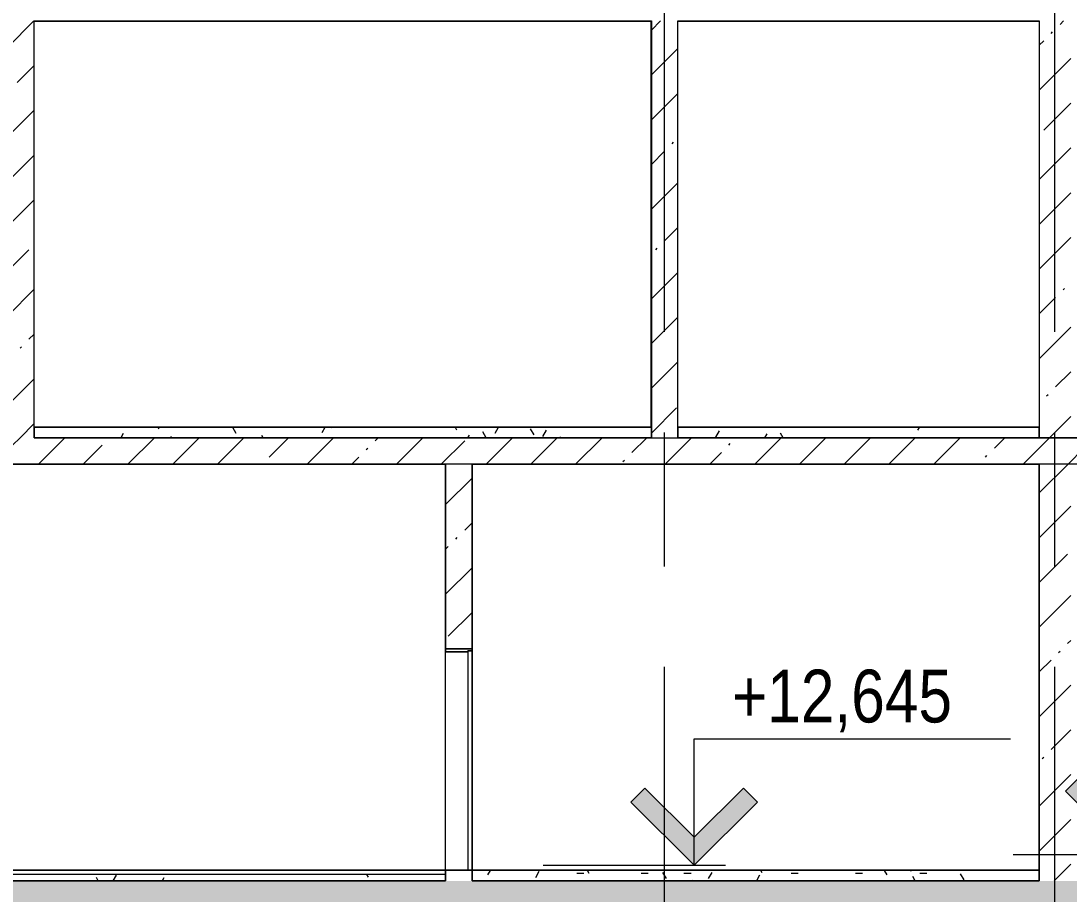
# Model space of a CAD drawing. Header units: millimetres. Extents: x -39507 to 33074, y -24219 to 30962.
# Drawn here: x -3683 to 6250, y 12375 to 20650 of the extents above; entities that cross this region are included whole.
import ezdxf

# ---------------------------------------------------------------- set-up
doc = ezdxf.new("R2010")
doc.units = ezdxf.units.MM
doc.linetypes.add('Осевые', pattern=[6350, 1270, -952.5, 3175, -952.5])
for name, color, linetype, lineweight in [('Высотные отметки', 7, 'Continuous', 9), ('Двери', 7, 'Continuous', 9), ('Каркас_Импост', 7, 'Continuous', 9), ('Общие ребра', 7, 'Continuous', 9), ('Основа _2_-1', 7, 'Continuous', 9), ('Отделка 1 _4_-1', 7, 'Continuous', 9), ('Панель', 7, 'Continuous', 9), ('Перекрытия', 7, 'Continuous', 9), ('Стены', 7, 'Continuous', 9), ('Структура _1_', 7, 'Continuous', 18), ('Штриховка разреза-2', 7, 'Continuous', 9)]:
    doc.layers.add(name, color=color, linetype=linetype, lineweight=lineweight)
doc.layers.add('Оси-3', color=7, linetype='Осевые', lineweight=9, true_color=0xaaaaaa)
doc.styles.add('Arial Narrow', font='ARIALN.TTF', dxfattribs={"height": 500})
pattern_1 = [(45, (-2885.9, 6475), (-424.264, 424.264), [600, -100, 20, -100]), (45, (-2885.9, 6899), (-424.264, 424.264), [])]
pattern_2 = [(0, (-2885.9, 6475), (812.8, 203.2), [67.056, -542.544, 67.056, -542.544, -3251.2]), (0, (-2885.9, 6475), (812.8, 203.2), [-1219.2, 67.056, -1152.144, 67.056, -542.544, -1422.4]), (0, (-2885.9, 6475), (812.8, 203.2), [-3048, 67.056, -339.344, 67.056, -948.944]), (120, (-2581.1, 6576.6), (-582.3764, 602.3054), [67.056, -542.544, 67.056, -3793.744]), (120, (-2581.1, 6576.6), (-582.3764, 602.3054), [-676.656, -542.544, 67.056, -1152.144, -2032]), (120, (-2581.1, 6576.6), (-582.3764, 602.3054), [-2438.4, 67.056, -542.544, 67.056, -1355.344]), (120, (-2581.1, 6576.6), (-582.3764, 602.3054), [-3115.056, -339.344, 67.056, -948.944]), (240, (-2479.5, 6983), (-230.4236, -805.5054), [67.056, -542.544, 67.056, -542.544, -3251.2]), (240, (-2479.5, 6983), (-230.4236, -805.5054), [-1219.2, 67.056, -1152.144, 67.056, -542.544, -1422.4]), (240, (-2479.5, 6983), (-230.4236, -805.5054), [-3048, 67.056, -339.344, 67.056, -948.944])]

# ---------------------------------------------------------------- blocks, each defined once
blk = doc.blocks.new('Дверь - Однопольная - ДВ14_21х9-6804476-Разрез 2-2')
at = {"layer": 'Каркас_Импост'}
for p, q in [((342.1, 14700), (342.1, 14670)), ((592.1, 14700), (342.1, 14700)), ((342.1, 14670), (552.1, 14670)), ((342.1, 12600), (342.1, 14670)), ((552.1, 14670), (342.1, 14670)), ((552.1, 14670), (552.1, 14680)), ((552.1, 14680), (592.1, 14680)), ((592.1, 14680), (552.1, 14680)), ((552.1, 14680), (552.1, 12600)), ((552.1, 14670), (552.1, 12600)), ((592.1, 14680), (592.1, 14700)), ((592.1, 14680), (592.1, 12600)), ((552.1, 12600), (342.1, 12600)), ((592.1, 12600), (552.1, 12600))]:
    blk.add_line(p, q, dxfattribs=at)
at = {"layer": 'Панель'}
for p, q in [((552.1, 14679), (552.1, 12600)), ((592.1, 14679), (552.1, 14679)), ((592.1, 12600), (592.1, 14679)), ((552.1, 12600), (592.1, 12600))]:
    blk.add_line(p, q, dxfattribs=at)
blk = doc.blocks.new('Высотные отметки - Высотная отметка - Стрелка-4455449-Разрез 2-2')
at = {"layer": 'Высотные отметки'}
blk.add_hatch(color=256, dxfattribs=at).paths.add_polyline_path([(-36565.6, -5267.2), (-36098.4, -5734.3), (-35631.2, -5267.2), (-35498.4, -5400), (-36098.4, -6000), (-36698.4, -5400)], flags=0)
for p, q in [((-36098.4, -4800), (-39098.4, -4800)), ((-36098.4, -6000), (-36098.4, -4800)), ((-36565.6, -5267.2), (-36698.4, -5400)), ((-36098.4, -5734.3), (-36565.6, -5267.2)), ((-35631.2, -5267.2), (-36098.4, -5734.3)), ((-35498.4, -5400), (-35631.2, -5267.2)), ((-36698.4, -5400), (-36098.4, -6000)), ((-36098.4, -6000), (-35498.4, -5400)), ((-35002.8, -6000), (-36395.1, -6000))]:
    blk.add_line(p, q, dxfattribs=at)

msp = doc.modelspace()

# ---------------------------------------------------------------- hatches: boundary and pattern name
at = {"layer": 'Штриховка разреза-2'}
h = msp.add_hatch(dxfattribs=at)
h.set_pattern_fill('FP_2', color=256, style=0, pattern_type=2)
h.set_pattern_definition(pattern_1)
h.paths.add_polyline_path([(-3557.9, 16700), (-3557.9, 20650), (-3807.9, 20650), (-3807.9, 16700)], flags=0)
h = msp.add_hatch(dxfattribs=at)
h.set_pattern_fill('FP_2', color=256, style=0, pattern_type=2)
h.set_pattern_definition(pattern_1)
h.paths.add_polyline_path([(2542.1, 16700), (2542.1, 20650), (2292.1, 20650), (2292.1, 16700)], flags=0)
h = msp.add_hatch(dxfattribs=at)
h.set_pattern_fill('FP_2', color=256, style=0, pattern_type=2)
h.set_pattern_definition(pattern_1)
h.paths.add_polyline_path([(6267.1, 16700), (6267.1, 20650), (5967.1, 20650), (5967.1, 16700)], flags=0)
h = msp.add_hatch(dxfattribs=at)
h.set_pattern_fill('FP_3', color=256, style=0, pattern_type=2)
h.set_pattern_definition(pattern_2)
h.paths.add_polyline_path([(1320, 16700), (2292.1, 16700), (2292.1, 16798), (-3557.9, 16798), (-3557.9, 16700), (-948.1, 16700)], flags=0)
h = msp.add_hatch(dxfattribs=at)
h.set_pattern_fill('FP_3', color=256, style=0, pattern_type=2)
h.set_pattern_definition(pattern_2)
h.paths.add_polyline_path([(5856.4, 16700), (5967.1, 16700), (5967.1, 16798), (2542.1, 16798), (2542.1, 16700), (3588.2, 16700)], flags=0)
h = msp.add_hatch(dxfattribs=at)
h.set_pattern_fill('FP_2', color=256, style=0, pattern_type=2)
h.set_pattern_definition(pattern_1)
h.paths.add_polyline_path([(-31682.9, 16450), (-29332.9, 16450), (-29332.9, 16700), (-31682.9, 16700), (-31682.9, 16462.1)], flags=0)
h.paths.add_polyline_path([(16067.1, 16450), (16067.1, 16700), (-21832.9, 16700), (-21832.9, 16450), (16063.1, 16450)], flags=0)
h = msp.add_hatch(dxfattribs=at)
h.set_pattern_fill('FP_2', color=256, style=0, pattern_type=2)
h.set_pattern_definition(pattern_1)
h.paths.add_polyline_path([(342.1, 12500), (592.1, 12500), (592.1, 12600), (342.1, 12600), (342.1, 12518.8)], flags=0)
h.paths.add_polyline_path([(342.1, 14700), (592.1, 14700), (592.1, 16450), (342.1, 16450), (342.1, 15147.7)], flags=0)
h = msp.add_hatch(dxfattribs=at)
h.set_pattern_fill('FP_2', color=256, style=0, pattern_type=2)
h.set_pattern_definition(pattern_1)
h.paths.add_polyline_path([(6267.1, 12500), (6267.1, 16450), (5967.1, 16450), (5967.1, 12500)], flags=0)
h = msp.add_hatch(dxfattribs=at)
h.set_pattern_fill('FP_3', color=256, style=0, pattern_type=2)
h.set_pattern_definition(pattern_2)
h.paths.add_polyline_path([(-7732.9, 12500), (342.1, 12500), (342.1, 12560), (-7732.9, 12560)], flags=0)
h = msp.add_hatch(dxfattribs=at)
h.set_pattern_fill('FP_3', color=256, style=0, pattern_type=2)
h.set_pattern_definition(pattern_2)
h.paths.add_polyline_path([(5967.1, 12500), (5967.1, 12598), (592.1, 12598), (592.1, 12500), (5856.4, 12500)], flags=0)
h = msp.add_hatch(dxfattribs=at)
h.set_pattern_fill('FP_2', color=256, style=0, pattern_type=2)
h.set_pattern_definition(pattern_1)
h.paths.add_polyline_path([(25717.1, 12250), (25717.1, 12500), (23567.1, 12500), (23567.1, 12250), (25702.9, 12250)], flags=0)
h.paths.add_polyline_path([(-31382.9, 12250), (-29332.9, 12250), (-29332.9, 12500), (-31682.9, 12500), (-31682.9, 12250)], flags=0)
h.paths.add_polyline_path([(-21832.9, 12250), (16067.1, 12250), (16067.1, 12500), (-21832.9, 12500)], flags=0)

# ---------------------------------------------------------------- linework, layer by layer
at = {"layer": 'Высотные отметки'}
for p, q in [((1267.1, 12647), (1699.1, 12647)), ((1699.1, 12647), (2696.6, 12647))]:
    msp.add_line(p, q, dxfattribs=at)
at = {"layer": 'Общие ребра'}
for p, q in [((2292.1, 16798), (-3557.9, 16798)), ((5967.1, 16798), (2542.1, 16798)), ((342.1, 16445), (342.1, 14700)), ((592.1, 14700), (592.1, 16445)), ((5967.1, 12598), (592.1, 12598))]:
    msp.add_line(p, q, dxfattribs=at)
at = {"layer": 'Оси-3'}
for p, q in [((2417.1, -22619.5), (2417.1, 29000)), ((6117.1, -22619.5), (6117.1, 29000))]:
    msp.add_line(p, q, dxfattribs=at)
at = {"layer": 'Основа _2_-1'}
for p, q in [((-3557.9, 16798), (-3557.9, 16700)), ((2292.1, 16700), (2292.1, 16798)), ((2542.1, 16798), (2542.1, 16700)), ((5967.1, 16700), (5967.1, 16798)), ((-3557.9, 16700), (2292.1, 16700)), ((2542.1, 16700), (5967.1, 16700)), ((592.1, 12598), (592.1, 12500)), ((5967.1, 12500), (5967.1, 12598)), ((592.1, 12500), (5967.1, 12500))]:
    msp.add_line(p, q, dxfattribs=at)
at = {"layer": 'Отделка 1 _4_-1'}
for p, q in [((2292.1, 16800), (-3557.9, 16800)), ((-3557.9, 16800), (-3557.9, 16798)), ((2292.1, 16798), (2292.1, 16800)), ((5967.1, 16800), (2542.1, 16800)), ((2542.1, 16800), (2542.1, 16798)), ((5967.1, 16798), (5967.1, 16800)), ((342.1, 12600), (-7732.9, 12600)), ((342.1, 12560), (342.1, 12600)), ((5967.1, 12600), (592.1, 12600)), ((592.1, 12600), (592.1, 12598)), ((5967.1, 12598), (5967.1, 12600))]:
    msp.add_line(p, q, dxfattribs=at)
at = {"layer": 'Перекрытия'}
for p, q in [((5967.1, 16800), (5967.1, 16700)), ((-3532.9, 16700), (5117.1, 16700)), ((5417.1, 16700), (6817.1, 16700)), ((8497.1, 16700), (5967.1, 16700)), ((5117.1, 16450), (-3532.9, 16450)), ((5417.1, 16450), (5117.1, 16450)), ((6817.1, 16450), (5417.1, 16450))]:
    msp.add_line(p, q, dxfattribs=at)
at = {"layer": 'Стены'}
for p, q in [((2290.1, 20645), (-3555.9, 20645)), ((2290.1, 16800), (2290.1, 20645)), ((5967.1, 20645), (2544.1, 20645)), ((-3555.9, 16800), (2290.1, 16800)), ((2544.1, 16800), (5967.1, 16800)), ((342.1, 16450), (-7732.9, 16450)), ((340.1, 16445), (-7730.9, 16445)), ((340.1, 12600), (340.1, 16445)), ((5967.1, 16450), (592.1, 16450)), ((593.1, 16445), (593.1, 12600)), ((5966.1, 16445), (594.1, 16445)), ((5966.1, 12600), (5966.1, 16445)), ((342.1, 14700), (592.1, 14700)), ((-7730.9, 12600), (340.1, 12600)), ((342.1, 12600), (592.1, 12600)), ((594.1, 12600), (5966.1, 12600)), ((-7732.9, 12500), (342.1, 12500)), ((592.1, 12500), (5967.1, 12500))]:
    msp.add_line(p, q, dxfattribs=at)
at = {"layer": 'Структура _1_'}
for p, q in [((-3557.9, 16700), (-3557.9, 20650)), ((-3557.9, 20650), (2292.1, 20650)), ((2292.1, 20650), (2292.1, 16700)), ((2542.1, 16700), (2542.1, 20650)), ((2542.1, 20650), (5967.1, 20650)), ((5967.1, 20650), (5967.1, 16700)), ((2292.1, 16700), (-3557.9, 16700)), ((5967.1, 16700), (2542.1, 16700)), ((-7732.9, 16450), (342.1, 16450)), ((342.1, 16450), (342.1, 16445)), ((592.1, 16450), (5967.1, 16450)), ((592.1, 16445), (592.1, 16450)), ((5967.1, 16450), (5967.1, 12500)), ((342.1, 14700), (592.1, 14700)), ((342.1, 12560), (-7732.9, 12560)), ((592.1, 12600), (342.1, 12600)), ((342.1, 12600), (342.1, 12500)), ((342.1, 12500), (342.1, 12560)), ((592.1, 12500), (592.1, 12600)), ((342.1, 12500), (-7732.9, 12500)), ((-7732.9, 12500), (342.1, 12500)), ((5967.1, 12500), (592.1, 12500))]:
    msp.add_line(p, q, dxfattribs=at)

# ---------------------------------------------------------------- block references
at = {"layer": 'Высотные отметки', "extrusion": (0, 0, -1)}
for p in [(29281.6, 18750), (33401.8, 18647)]:
    msp.add_blockref('Высотные отметки - Высотная отметка - Стрелка-4455449-Разрез 2-2', p, dxfattribs=at)
at = {"layer": 'Двери'}
msp.add_blockref('Дверь - Однопольная - ДВ14_21х9-6804476-Разрез 2-2', (0, 0), dxfattribs=at)

# ---------------------------------------------------------------- texts
at = {"layer": 'Высотные отметки', "insert": (3055.2, 14501.3), "char_height": 500, "width": 2499.191, "attachment_point": 1, "line_spacing_factor": 0.974696, "style": 'Arial Narrow'}
msp.add_mtext('+12,645', dxfattribs=at)

doc.saveas('drawing.dxf')
